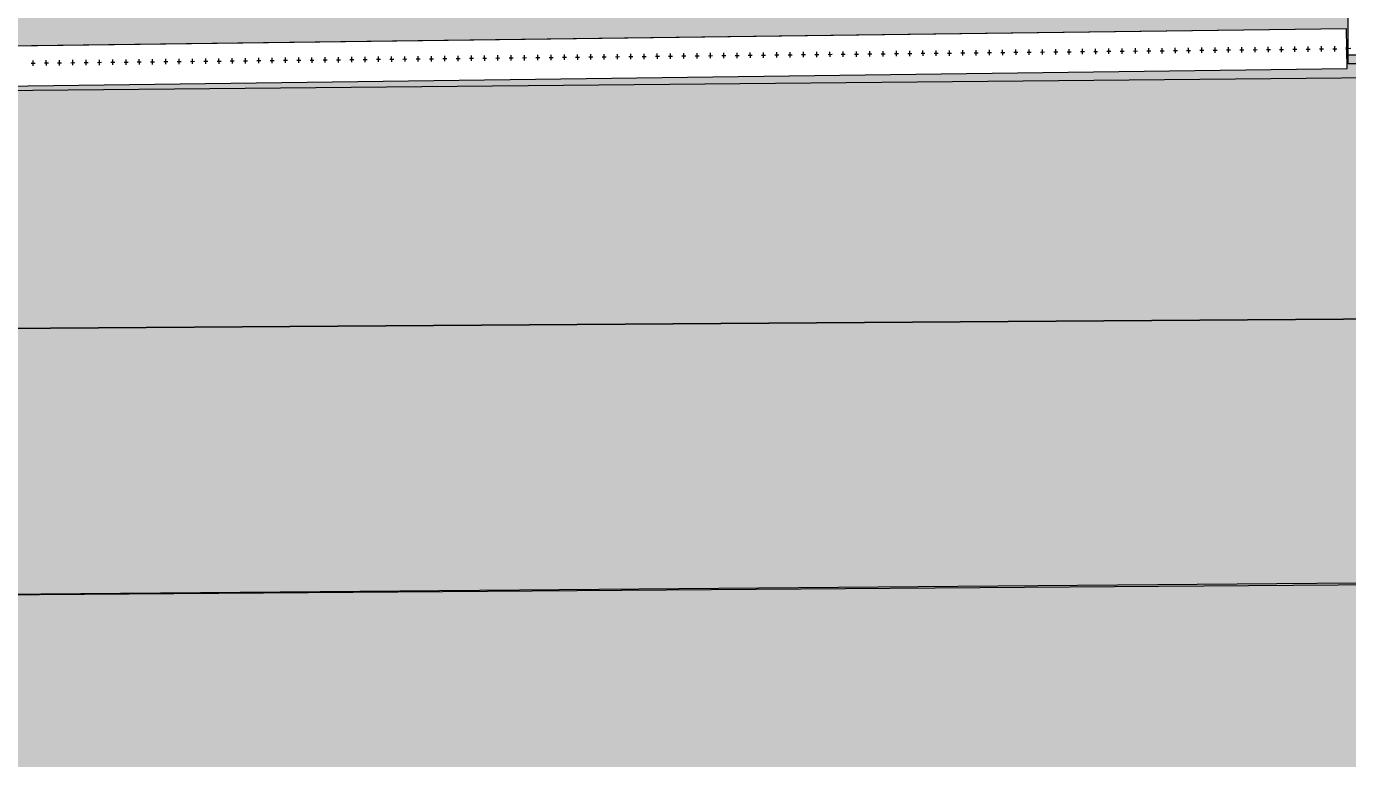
# Model space of a CAD drawing. Header units: millimetres. Extents: x -284281 to 1648660, y -821378 to -151356.
# Drawn here: x 180623 to 190567, y -276793 to -271281 of the extents above; entities that cross this region are included whole.
import ezdxf

# ---------------------------------------------------------------- set-up
doc = ezdxf.new("R2010")
doc.units = ezdxf.units.MM
doc.header["$MEASUREMENT"] = 0
doc.set_wipeout_variables(frame=1)
doc.linetypes.add('Points tirets', pattern=[335.138881, 176.388884, -88.194442, 0, -70.555556])
doc.linetypes.add('Wipeout_Contour', pattern=[1000, 0, -1000])
for name, color, linetype in [('Cotations - 1_100', 7, 'Continuous'), ('Divers - Dessin général', 7, 'Continuous'), ('Sols_ Dalles', 7, 'Continuous'), ('TopoAlt', 7, 'Continuous')]:
    doc.layers.add(name, color=color, linetype=linetype)
doc.styles.add('STYLE_GENERE_2', font='arial.ttf')
doc.dimstyles.new('STYLE_GENERE__2', dxfattribs={"dimtxt": 250, "dimasz": 190, "dimexe": 0.18, "dimexo": 0.0625, "dimgap": 0, "dimtad": 1, "dimlfac": 0.001, "dimzin": 0, "dimdsep": 46, "dimtxsty": 'STYLE_GENERE_2', "dimblk": 'ARROWHEAD_6', "dimblk1": 'ARROWHEAD_6', "dimblk2": 'ARROWHEAD_6', "dimcen": 0.09, "dimse1": 1, "dimse2": 1, "dimclrd": 7, "dimclre": 7, "dimclrt": 7, "dimazin": 0, "dimtfac": 1, "dimtdec": 4, "dimtmove": 0, "dimatfit": 3, "dimfxl": 1, "dimtolj": 1, "dimtzin": 0, "dimarcsym": 0})

# ---------------------------------------------------------------- blocks, each defined once
blk = doc.blocks.new('Dalle_27_1', base_point=(175317, -265609.8))
at = {"layer": 'Sols_ Dalles', "linetype": 'Continuous', "lineweight": 0, "true_color": 0x2e271c}
blk.add_hatch(color=250, dxfattribs=at).paths.add_polyline_path([(175317, -265609.8, 0.414214), (173317, -267609.8), (173317, -273599, 0.415791), (175327.8, -275599), (194877.9, -275451.7, 0.414214), (196867.1, -273441), (196856.2, -271418.8, -0.001346), (196856.2, -271408), (196856.2, -267609.8), (196856.2, -267109.8, 0.414214), (195356.2, -265609.8), (190394.7, -265609.8), (190394.7, -270609.8), (190571.1, -270609.8), (190571.1, -267596.8), (195571.1, -267563.7), (195571.1, -271408), (195571.2, -271408, 0.001346), (195571.2, -271425.7), (195571.1, -271425.7), (195582, -273450.5), (175394.7, -273590.2), (175394.7, -271810.1), (175394.7, -270609.8), (175394.7, -265609.8)])
at = {"layer": 'Sols_ Dalles', "color": 250, "linetype": 'Continuous', "lineweight": 5, "true_color": 0x1f1f1f, "flags": 128}
blk.add_lwpolyline([(195582, -273450.5), (175394.7, -273590.2), (175394.7, -271810.1), (175394.7, -270609.8), (175394.7, -265609.8), (175317, -265609.8, 0.414214), (173317, -267609.8), (173317, -273599, 0.415791), (175327.8, -275599), (194877.9, -275451.7, 0.414214)], format="xyb", dxfattribs=at)
blk = doc.blocks.new('Dalle_28_1', base_point=(175394.7, -271810.1))
at = {"linetype": 'Continuous', "lineweight": 0, "true_color": 0x90b349}
blk.add_hatch(color=55, dxfattribs=at).paths.add_polyline_path([(175394.7, -271810.1), (175394.7, -273590.2), (195582, -273450.5), (195571.1, -271436.3), (195571.1, -271498.6), (190571.1, -271498.6), (190571.1, -270609.8), (188115.6, -270609.8), (187894.7, -270609.8), (185394.7, -270609.8), (182894.7, -270609.8), (180394.7, -270609.8), (177894.7, -270609.8), (175394.7, -270609.8)])
at = {"color": 7, "linetype": 'Continuous', "lineweight": 5, "flags": 128}
blk.add_lwpolyline([(175394.7, -271810.1), (175394.7, -273590.2), (195582, -273450.5), (195571.1, -271436.3), (195571.1, -271498.6), (190571.1, -271498.6), (190571.1, -270609.8), (188115.6, -270609.8), (187894.7, -270609.8), (185394.7, -270609.8), (182894.7, -270609.8), (180394.7, -270609.8), (177894.7, -270609.8), (175394.7, -270609.8)], close=True, dxfattribs=at)
blk = doc.blocks.new('Mur_128_1', base_point=(173871.5, -271816.1))
at = {"color": 254, "linetype": 'Wipeout_Contour', "lineweight": 0, "ltscale": 1308401.986214933}
blk.add_wipeout([(173871.5, -271816.1), (190563.1, -271598.6), (190559.2, -271298.7), (173867.5, -271516.1)], dxfattribs=at).dxf.layer = 'TopoAlt'
at = {"layer": 'TopoAlt', "color": 190, "linetype": 'Continuous', "lineweight": 5, "true_color": 0x8002ff, "flags": 128}
for points in [[(190559.2, -271298.7), (173867.5, -271516.1)], [(190563.1, -271598.6), (190559.2, -271298.7)], [(173871.5, -271816.1), (190563.1, -271598.6)]]:
    blk.add_lwpolyline(points, dxfattribs=at)
blk = doc.blocks.new('Garde-corps_2_1')
at = {"color": 7, "linetype": 'Continuous', "lineweight": 5}
for p, q in [((187071.8, -271507), (187071.3, -271467)), ((187171.7, -271505.9), (187171.3, -271465.9)), ((187271.7, -271504.8), (187271.3, -271464.8)), ((187371.7, -271503.7), (187371.2, -271463.7)), ((187471.6, -271502.6), (187471.2, -271462.6)), ((187571.6, -271501.5), (187571.2, -271461.5)), ((187671.6, -271500.4), (187671.2, -271460.4)), ((187771.6, -271499.3), (187771.1, -271459.3)), ((187871.5, -271498.2), (187871.1, -271458.2)), ((187971.5, -271497.1), (187971.1, -271457.1)), ((188071.5, -271496), (188071.1, -271456)), ((188171.5, -271494.9), (188171, -271454.9)), ((188271.4, -271493.8), (188271, -271453.8)), ((188371.4, -271492.7), (188371, -271452.7)), ((188471.4, -271491.6), (188470.9, -271451.6)), ((188571.4, -271490.5), (188570.9, -271450.5)), ((188671.3, -271489.4), (188670.9, -271449.4)), ((188771.3, -271488.3), (188770.9, -271448.3)), ((188856.1, -271467.4), (188886.1, -271467.1)), ((188871.3, -271487.2), (188870.8, -271447.2)), ((188956, -271466.3), (188986, -271466)), ((188971.2, -271486.1), (188970.8, -271446.1)), ((189056, -271465.2), (189086, -271464.9)), ((189071.2, -271485), (189070.8, -271445)), ((189156, -271464.1), (189186, -271463.8)), ((189171.2, -271483.9), (189170.8, -271443.9)), ((189255.9, -271463), (189285.9, -271462.7)), ((189271.2, -271482.8), (189270.7, -271442.8)), ((189355.9, -271461.9), (189385.9, -271461.6)), ((189371.1, -271481.7), (189370.7, -271441.7)), ((189455.9, -271460.8), (189485.9, -271460.5)), ((189471.1, -271480.6), (189470.7, -271440.6)), ((189555.9, -271459.7), (189585.9, -271459.4)), ((189571.1, -271479.5), (189570.6, -271439.5)), ((189655.8, -271458.6), (189685.8, -271458.3)), ((189671.1, -271478.4), (189670.6, -271438.4)), ((189755.8, -271457.5), (189785.8, -271457.2)), ((189771, -271477.3), (189770.6, -271437.3)), ((189855.8, -271456.4), (189885.8, -271456.1)), ((189871, -271476.2), (189870.6, -271436.2)), ((189955.8, -271455.3), (189985.8, -271455)), ((189971, -271475.1), (189970.5, -271435.1)), ((190055.7, -271454.2), (190085.7, -271453.9)), ((190071, -271474), (190070.5, -271434)), ((190155.7, -271453.1), (190185.7, -271452.8)), ((190170.9, -271472.9), (190170.5, -271433)), ((190255.7, -271452), (190285.7, -271451.7)), ((190270.9, -271471.9), (190270.5, -271431.9)), ((190355.7, -271450.9), (190385.7, -271450.6)), ((190370.9, -271470.8), (190370.4, -271430.8)), ((190455.6, -271449.8), (190485.6, -271449.5)), ((190470.8, -271469.7), (190470.4, -271429.7)), ((180658.3, -271557.4), (180688.3, -271557)), ((180673.5, -271577.2), (180673, -271537.2)), ((180758.2, -271556.3), (180788.2, -271555.9)), ((180773.4, -271576.1), (180773, -271536.1)), ((180858.2, -271555.2), (180888.2, -271554.8)), ((180873.4, -271575), (180873, -271535)), ((180958.2, -271554.1), (180988.2, -271553.7)), ((180973.4, -271573.9), (180973, -271533.9)), ((181058.1, -271553), (181088.1, -271552.6)), ((181073.4, -271572.8), (181072.9, -271532.8)), ((181158.1, -271551.9), (181188.1, -271551.5)), ((181173.3, -271571.7), (181172.9, -271531.7)), ((181258.1, -271550.8), (181288.1, -271550.5)), ((181273.3, -271570.6), (181272.9, -271530.6)), ((181358.1, -271549.7), (181388.1, -271549.4)), ((181373.3, -271569.5), (181372.8, -271529.5)), ((181458, -271548.6), (181488, -271548.3)), ((181473.3, -271568.4), (181472.8, -271528.4)), ((181558, -271547.5), (181588, -271547.2)), ((181573.2, -271567.3), (181572.8, -271527.3)), ((181658, -271546.4), (181688, -271546.1)), ((181673.2, -271566.2), (181672.8, -271526.2)), ((181758, -271545.3), (181788, -271545)), ((181773.2, -271565.1), (181772.7, -271525.1)), ((181857.9, -271544.2), (181887.9, -271543.9)), ((181873.2, -271564), (181872.7, -271524)), ((181957.9, -271543.1), (181987.9, -271542.8)), ((181973.1, -271562.9), (181972.7, -271522.9)), ((182057.9, -271542), (182087.9, -271541.7)), ((182073.1, -271561.8), (182072.7, -271521.8)), ((182157.9, -271540.9), (182187.8, -271540.6)), ((182173.1, -271560.7), (182172.6, -271520.7)), ((182257.8, -271539.8), (182287.8, -271539.5)), ((182273, -271559.6), (182272.6, -271519.6)), ((182357.8, -271538.7), (182387.8, -271538.4)), ((182373, -271558.5), (182372.6, -271518.5)), ((182457.8, -271537.6), (182487.8, -271537.3)), ((182473, -271557.4), (182472.6, -271517.4)), ((182557.7, -271536.5), (182587.7, -271536.2)), ((182573, -271556.3), (182572.5, -271516.4)), ((182657.7, -271535.4), (182687.7, -271535.1)), ((182672.9, -271555.3), (182672.5, -271515.3)), ((182757.7, -271534.3), (182787.7, -271534)), ((182772.9, -271554.2), (182772.5, -271514.2)), ((182857.7, -271533.2), (182887.7, -271532.9)), ((182872.9, -271553.1), (182872.4, -271513.1)), ((182957.6, -271532.1), (182987.6, -271531.8)), ((182972.9, -271552), (182972.4, -271512)), ((183057.6, -271531), (183087.6, -271530.7)), ((183072.8, -271550.9), (183072.4, -271510.9)), ((183157.6, -271529.9), (183187.6, -271529.6)), ((183172.8, -271549.8), (183172.4, -271509.8)), ((183257.6, -271528.8), (183287.6, -271528.5)), ((183272.8, -271548.7), (183272.3, -271508.7)), ((183357.5, -271527.7), (183387.5, -271527.4)), ((183372.7, -271547.6), (183372.3, -271507.6)), ((183457.5, -271526.6), (183487.5, -271526.3)), ((183472.7, -271546.5), (183472.3, -271506.5)), ((183557.5, -271525.5), (183587.5, -271525.2)), ((183572.7, -271545.4), (183572.3, -271505.4)), ((183657.4, -271524.4), (183687.4, -271524.1)), ((183672.7, -271544.3), (183672.2, -271504.3)), ((183757.4, -271523.3), (183787.4, -271523)), ((183772.6, -271543.2), (183772.2, -271503.2)), ((183857.4, -271522.2), (183887.4, -271521.9)), ((183872.6, -271542.1), (183872.2, -271502.1)), ((183957.4, -271521.2), (183987.4, -271520.8)), ((183972.6, -271541), (183972.1, -271501)), ((184057.3, -271520.1), (184087.3, -271519.7)), ((184072.6, -271539.9), (184072.1, -271499.9)), ((184157.3, -271519), (184187.3, -271518.6)), ((184172.5, -271538.8), (184172.1, -271498.8)), ((184257.3, -271517.9), (184287.3, -271517.5)), ((184272.5, -271537.7), (184272.1, -271497.7)), ((184357.3, -271516.8), (184387.3, -271516.4)), ((184372.5, -271536.6), (184372, -271496.6)), ((184457.2, -271515.7), (184487.2, -271515.3)), ((184472.5, -271535.5), (184472, -271495.5)), ((184557.2, -271514.6), (184587.2, -271514.2)), ((184572.4, -271534.4), (184572, -271494.4)), ((184657.2, -271513.5), (184687.2, -271513.1)), ((184672.4, -271533.3), (184672, -271493.3)), ((184757.2, -271512.4), (184787.2, -271512)), ((184772.4, -271532.2), (184771.9, -271492.2)), ((184857.1, -271511.3), (184887.1, -271510.9)), ((184872.3, -271531.1), (184871.9, -271491.1)), ((184957.1, -271510.2), (184987.1, -271509.8)), ((184972.3, -271530), (184971.9, -271490)), ((185057.1, -271509.1), (185087.1, -271508.8)), ((185072.3, -271528.9), (185071.9, -271488.9)), ((185157, -271508), (185187, -271507.7)), ((185172.3, -271527.8), (185171.8, -271487.8)), ((185257, -271506.9), (185287, -271506.6)), ((185272.2, -271526.7), (185271.8, -271486.7)), ((185357, -271505.8), (185387, -271505.5)), ((185372.2, -271525.6), (185371.8, -271485.6)), ((185457, -271504.7), (185487, -271504.4)), ((185472.2, -271524.5), (185471.7, -271484.5)), ((185556.9, -271503.6), (185586.9, -271503.3)), ((185572.2, -271523.4), (185571.7, -271483.4)), ((185656.9, -271502.5), (185686.9, -271502.2)), ((185672.1, -271522.3), (185671.7, -271482.3)), ((185756.9, -271501.4), (185786.9, -271501.1)), ((185772.1, -271521.2), (185771.7, -271481.2)), ((185856.9, -271500.3), (185886.9, -271500)), ((185872.1, -271520.1), (185871.6, -271480.1)), ((185956.8, -271499.2), (185986.8, -271498.9)), ((185972.1, -271519), (185971.6, -271479)), ((186056.8, -271498.1), (186086.8, -271497.8)), ((186072, -271517.9), (186071.6, -271477.9)), ((186156.8, -271497), (186186.8, -271496.7)), ((186172, -271516.8), (186171.6, -271476.8)), ((186256.8, -271495.9), (186286.8, -271495.6)), ((186272, -271515.7), (186271.5, -271475.7)), ((186356.7, -271494.8), (186386.7, -271494.5)), ((186371.9, -271514.6), (186371.5, -271474.7)), ((186456.7, -271493.7), (186486.7, -271493.4)), ((186471.9, -271513.6), (186471.5, -271473.6)), ((186556.7, -271492.6), (186586.7, -271492.3)), ((186571.9, -271512.5), (186571.5, -271472.5)), ((186656.6, -271491.5), (186686.6, -271491.2)), ((186671.9, -271511.4), (186671.4, -271471.4)), ((186756.6, -271490.4), (186786.6, -271490.1)), ((186771.8, -271510.3), (186771.4, -271470.3)), ((186856.6, -271489.3), (186886.6, -271489)), ((186871.8, -271509.2), (186871.4, -271469.2)), ((186956.6, -271488.2), (186986.6, -271487.9)), ((186971.8, -271508.1), (186971.3, -271468.1)), ((187056.5, -271487.1), (187086.5, -271486.8)), ((187156.5, -271486), (187186.5, -271485.7)), ((187256.5, -271484.9), (187286.5, -271484.6)), ((187356.5, -271483.8), (187386.5, -271483.5)), ((187456.4, -271482.7), (187486.4, -271482.4)), ((187556.4, -271481.6), (187586.4, -271481.3)), ((187656.4, -271480.5), (187686.4, -271480.2)), ((187756.4, -271479.5), (187786.3, -271479.1)), ((187856.3, -271478.4), (187886.3, -271478)), ((187956.3, -271477.3), (187986.3, -271476.9)), ((188056.3, -271476.2), (188086.3, -271475.8)), ((188156.2, -271475.1), (188186.2, -271474.7)), ((188256.2, -271474), (188286.2, -271473.6)), ((188356.2, -271472.9), (188386.2, -271472.5)), ((188456.2, -271471.8), (188486.2, -271471.4)), ((188556.1, -271470.7), (188586.1, -271470.3)), ((188656.1, -271469.6), (188686.1, -271469.2)), ((188756.1, -271468.5), (188786.1, -271468.1))]:
    blk.add_line(p, q, dxfattribs=at)
at = {"color": 7, "linetype": 'Points tirets', "lineweight": 5}
blk.add_line((190590.6, -271448.3), (190555.6, -271448.7), dxfattribs=at)
at = {"color": 7, "linetype": 'Continuous', "lineweight": 5, "flags": 128}
blk.add_lwpolyline([(190567.8, -271428.9), (190565.3, -271429.8), (190562.9, -271431.3), (190560.8, -271433.3), (190559, -271435.8), (190557.5, -271438.7), (190556.4, -271441.9), (190555.8, -271445.2), (190555.6, -271448.7), (190555.9, -271452.2), (190556.6, -271455.6), (190557.7, -271458.7), (190559.3, -271461.5), (190561.1, -271464), (190563.3, -271466), (190565.7, -271467.4), (190568.2, -271468.3)], dxfattribs=at)
blk = doc.blocks.new('Garde-corps_4_1')
at = {"color": 7, "linetype": 'Continuous', "lineweight": 5}
for p, q in [((187071.8, -271507), (187071.3, -271467)), ((187171.7, -271505.9), (187171.3, -271465.9)), ((187271.7, -271504.8), (187271.3, -271464.8)), ((187371.7, -271503.7), (187371.2, -271463.7)), ((187471.6, -271502.6), (187471.2, -271462.6)), ((187571.6, -271501.5), (187571.2, -271461.5)), ((187671.6, -271500.4), (187671.2, -271460.4)), ((187771.6, -271499.3), (187771.1, -271459.3)), ((187871.5, -271498.2), (187871.1, -271458.2)), ((187971.5, -271497.1), (187971.1, -271457.1)), ((188071.5, -271496), (188071.1, -271456)), ((188171.5, -271494.9), (188171, -271454.9)), ((188271.4, -271493.8), (188271, -271453.8)), ((188371.4, -271492.7), (188371, -271452.7)), ((188471.4, -271491.6), (188470.9, -271451.6)), ((188571.4, -271490.5), (188570.9, -271450.5)), ((188671.3, -271489.4), (188670.9, -271449.4)), ((188771.3, -271488.3), (188770.9, -271448.3)), ((188856.1, -271467.4), (188886.1, -271467.1)), ((188871.3, -271487.2), (188870.8, -271447.2)), ((188956, -271466.3), (188986, -271466)), ((188971.2, -271486.1), (188970.8, -271446.1)), ((189056, -271465.2), (189086, -271464.9)), ((189071.2, -271485), (189070.8, -271445)), ((189156, -271464.1), (189186, -271463.8)), ((189171.2, -271483.9), (189170.8, -271443.9)), ((189255.9, -271463), (189285.9, -271462.7)), ((189271.2, -271482.8), (189270.7, -271442.8)), ((189355.9, -271461.9), (189385.9, -271461.6)), ((189371.1, -271481.7), (189370.7, -271441.7)), ((189455.9, -271460.8), (189485.9, -271460.5)), ((189471.1, -271480.6), (189470.7, -271440.6)), ((189555.9, -271459.7), (189585.9, -271459.4)), ((189571.1, -271479.5), (189570.6, -271439.5)), ((189655.8, -271458.6), (189685.8, -271458.3)), ((189671.1, -271478.4), (189670.6, -271438.4)), ((189755.8, -271457.5), (189785.8, -271457.2)), ((189771, -271477.3), (189770.6, -271437.3)), ((189855.8, -271456.4), (189885.8, -271456.1)), ((189871, -271476.2), (189870.6, -271436.2)), ((189955.8, -271455.3), (189985.8, -271455)), ((189971, -271475.1), (189970.5, -271435.1)), ((190055.7, -271454.2), (190085.7, -271453.9)), ((190071, -271474), (190070.5, -271434)), ((190155.7, -271453.1), (190185.7, -271452.8)), ((190170.9, -271472.9), (190170.5, -271433)), ((190255.7, -271452), (190285.7, -271451.7)), ((190270.9, -271471.9), (190270.5, -271431.9)), ((190355.7, -271450.9), (190385.7, -271450.6)), ((190370.9, -271470.8), (190370.4, -271430.8)), ((190455.6, -271449.8), (190485.6, -271449.5)), ((190470.8, -271469.7), (190470.4, -271429.7)), ((180658.3, -271557.4), (180688.3, -271557)), ((180673.5, -271577.2), (180673, -271537.2)), ((180758.2, -271556.3), (180788.2, -271555.9)), ((180773.4, -271576.1), (180773, -271536.1)), ((180858.2, -271555.2), (180888.2, -271554.8)), ((180873.4, -271575), (180873, -271535)), ((180958.2, -271554.1), (180988.2, -271553.7)), ((180973.4, -271573.9), (180973, -271533.9)), ((181058.1, -271553), (181088.1, -271552.6)), ((181073.4, -271572.8), (181072.9, -271532.8)), ((181158.1, -271551.9), (181188.1, -271551.5)), ((181173.3, -271571.7), (181172.9, -271531.7)), ((181258.1, -271550.8), (181288.1, -271550.5)), ((181273.3, -271570.6), (181272.9, -271530.6)), ((181358.1, -271549.7), (181388.1, -271549.4)), ((181373.3, -271569.5), (181372.8, -271529.5)), ((181458, -271548.6), (181488, -271548.3)), ((181473.3, -271568.4), (181472.8, -271528.4)), ((181558, -271547.5), (181588, -271547.2)), ((181573.2, -271567.3), (181572.8, -271527.3)), ((181658, -271546.4), (181688, -271546.1)), ((181673.2, -271566.2), (181672.8, -271526.2)), ((181758, -271545.3), (181788, -271545)), ((181773.2, -271565.1), (181772.7, -271525.1)), ((181857.9, -271544.2), (181887.9, -271543.9)), ((181873.2, -271564), (181872.7, -271524)), ((181957.9, -271543.1), (181987.9, -271542.8)), ((181973.1, -271562.9), (181972.7, -271522.9)), ((182057.9, -271542), (182087.9, -271541.7)), ((182073.1, -271561.8), (182072.7, -271521.8)), ((182157.9, -271540.9), (182187.8, -271540.6)), ((182173.1, -271560.7), (182172.6, -271520.7)), ((182257.8, -271539.8), (182287.8, -271539.5)), ((182273, -271559.6), (182272.6, -271519.6)), ((182357.8, -271538.7), (182387.8, -271538.4)), ((182373, -271558.5), (182372.6, -271518.5)), ((182457.8, -271537.6), (182487.8, -271537.3)), ((182473, -271557.4), (182472.6, -271517.4)), ((182557.7, -271536.5), (182587.7, -271536.2)), ((182573, -271556.3), (182572.5, -271516.4)), ((182657.7, -271535.4), (182687.7, -271535.1)), ((182672.9, -271555.3), (182672.5, -271515.3)), ((182757.7, -271534.3), (182787.7, -271534)), ((182772.9, -271554.2), (182772.5, -271514.2)), ((182857.7, -271533.2), (182887.7, -271532.9)), ((182872.9, -271553.1), (182872.4, -271513.1)), ((182957.6, -271532.1), (182987.6, -271531.8)), ((182972.9, -271552), (182972.4, -271512)), ((183057.6, -271531), (183087.6, -271530.7)), ((183072.8, -271550.9), (183072.4, -271510.9)), ((183157.6, -271529.9), (183187.6, -271529.6)), ((183172.8, -271549.8), (183172.4, -271509.8)), ((183257.6, -271528.8), (183287.6, -271528.5)), ((183272.8, -271548.7), (183272.3, -271508.7)), ((183357.5, -271527.7), (183387.5, -271527.4)), ((183372.7, -271547.6), (183372.3, -271507.6)), ((183457.5, -271526.6), (183487.5, -271526.3)), ((183472.7, -271546.5), (183472.3, -271506.5)), ((183557.5, -271525.5), (183587.5, -271525.2)), ((183572.7, -271545.4), (183572.3, -271505.4)), ((183657.4, -271524.4), (183687.4, -271524.1)), ((183672.7, -271544.3), (183672.2, -271504.3)), ((183757.4, -271523.3), (183787.4, -271523)), ((183772.6, -271543.2), (183772.2, -271503.2)), ((183857.4, -271522.2), (183887.4, -271521.9)), ((183872.6, -271542.1), (183872.2, -271502.1)), ((183957.4, -271521.2), (183987.4, -271520.8)), ((183972.6, -271541), (183972.1, -271501)), ((184057.3, -271520.1), (184087.3, -271519.7)), ((184072.6, -271539.9), (184072.1, -271499.9)), ((184157.3, -271519), (184187.3, -271518.6)), ((184172.5, -271538.8), (184172.1, -271498.8)), ((184257.3, -271517.9), (184287.3, -271517.5)), ((184272.5, -271537.7), (184272.1, -271497.7)), ((184357.3, -271516.8), (184387.3, -271516.4)), ((184372.5, -271536.6), (184372, -271496.6)), ((184457.2, -271515.7), (184487.2, -271515.3)), ((184472.5, -271535.5), (184472, -271495.5)), ((184557.2, -271514.6), (184587.2, -271514.2)), ((184572.4, -271534.4), (184572, -271494.4)), ((184657.2, -271513.5), (184687.2, -271513.1)), ((184672.4, -271533.3), (184672, -271493.3)), ((184757.2, -271512.4), (184787.2, -271512)), ((184772.4, -271532.2), (184771.9, -271492.2)), ((184857.1, -271511.3), (184887.1, -271510.9)), ((184872.3, -271531.1), (184871.9, -271491.1)), ((184957.1, -271510.2), (184987.1, -271509.8)), ((184972.3, -271530), (184971.9, -271490)), ((185057.1, -271509.1), (185087.1, -271508.8)), ((185072.3, -271528.9), (185071.9, -271488.9)), ((185157, -271508), (185187, -271507.7)), ((185172.3, -271527.8), (185171.8, -271487.8)), ((185257, -271506.9), (185287, -271506.6)), ((185272.2, -271526.7), (185271.8, -271486.7)), ((185357, -271505.8), (185387, -271505.5)), ((185372.2, -271525.6), (185371.8, -271485.6)), ((185457, -271504.7), (185487, -271504.4)), ((185472.2, -271524.5), (185471.7, -271484.5)), ((185556.9, -271503.6), (185586.9, -271503.3)), ((185572.2, -271523.4), (185571.7, -271483.4)), ((185656.9, -271502.5), (185686.9, -271502.2)), ((185672.1, -271522.3), (185671.7, -271482.3)), ((185756.9, -271501.4), (185786.9, -271501.1)), ((185772.1, -271521.2), (185771.7, -271481.2)), ((185856.9, -271500.3), (185886.9, -271500)), ((185872.1, -271520.1), (185871.6, -271480.1)), ((185956.8, -271499.2), (185986.8, -271498.9)), ((185972.1, -271519), (185971.6, -271479)), ((186056.8, -271498.1), (186086.8, -271497.8)), ((186072, -271517.9), (186071.6, -271477.9)), ((186156.8, -271497), (186186.8, -271496.7)), ((186172, -271516.8), (186171.6, -271476.8)), ((186256.8, -271495.9), (186286.8, -271495.6)), ((186272, -271515.7), (186271.5, -271475.7)), ((186356.7, -271494.8), (186386.7, -271494.5)), ((186371.9, -271514.6), (186371.5, -271474.7)), ((186456.7, -271493.7), (186486.7, -271493.4)), ((186471.9, -271513.6), (186471.5, -271473.6)), ((186556.7, -271492.6), (186586.7, -271492.3)), ((186571.9, -271512.5), (186571.5, -271472.5)), ((186656.6, -271491.5), (186686.6, -271491.2)), ((186671.9, -271511.4), (186671.4, -271471.4)), ((186756.6, -271490.4), (186786.6, -271490.1)), ((186771.8, -271510.3), (186771.4, -271470.3)), ((186856.6, -271489.3), (186886.6, -271489)), ((186871.8, -271509.2), (186871.4, -271469.2)), ((186956.6, -271488.2), (186986.6, -271487.9)), ((186971.8, -271508.1), (186971.3, -271468.1)), ((187056.5, -271487.1), (187086.5, -271486.8)), ((187156.5, -271486), (187186.5, -271485.7)), ((187256.5, -271484.9), (187286.5, -271484.6)), ((187356.5, -271483.8), (187386.5, -271483.5)), ((187456.4, -271482.7), (187486.4, -271482.4)), ((187556.4, -271481.6), (187586.4, -271481.3)), ((187656.4, -271480.5), (187686.4, -271480.2)), ((187756.4, -271479.5), (187786.3, -271479.1)), ((187856.3, -271478.4), (187886.3, -271478)), ((187956.3, -271477.3), (187986.3, -271476.9)), ((188056.3, -271476.2), (188086.3, -271475.8)), ((188156.2, -271475.1), (188186.2, -271474.7)), ((188256.2, -271474), (188286.2, -271473.6)), ((188356.2, -271472.9), (188386.2, -271472.5)), ((188456.2, -271471.8), (188486.2, -271471.4)), ((188556.1, -271470.7), (188586.1, -271470.3)), ((188656.1, -271469.6), (188686.1, -271469.2)), ((188756.1, -271468.5), (188786.1, -271468.1))]:
    blk.add_line(p, q, dxfattribs=at)
at = {"color": 7, "linetype": 'Points tirets', "lineweight": 5}
blk.add_line((190590.6, -271448.3), (190555.6, -271448.7), dxfattribs=at)
at = {"color": 7, "linetype": 'Continuous', "lineweight": 5, "flags": 128}
blk.add_lwpolyline([(190567.8, -271428.9), (190565.3, -271429.8), (190562.9, -271431.3), (190560.8, -271433.3), (190559, -271435.8), (190557.5, -271438.7), (190556.4, -271441.9), (190555.8, -271445.2), (190555.6, -271448.7), (190555.9, -271452.2), (190556.6, -271455.6), (190557.7, -271458.7), (190559.3, -271461.5), (190561.1, -271464), (190563.3, -271466), (190565.7, -271467.4), (190568.2, -271468.3)], dxfattribs=at)
blk = doc.blocks.new('*D549')
at = {"layer": 'Cotations - 1_100', "color": 7, "linetype": 'Continuous', "lineweight": 5, "transparency": 16777216}
for p, q in [((170688.6, -259510.6), (170488.6, -259310.6)), ((170588.6, -259410.6), (170588.6, -259260.6)), ((170776.1, -259410.6), (170401.1, -259410.6)), ((170588.6, -271829.4), (170588.6, -259410.6)), ((170488.6, -271729.4), (170688.6, -271929.4)), ((170776.1, -271829.4), (170401.1, -271829.4)), ((170588.6, -271979.4), (170588.6, -271829.4))]:
    blk.add_line(p, q, dxfattribs=at)
at = {"layer": 'Cotations - 1_100', "color": 7, "lineweight": 5, "transparency": 16777216, "insert": (170538.6, -266047.4), "char_height": 250, "attachment_point": 7, "rotation": 90, "style": 'STYLE_GENERE_2'}
blk.add_mtext('\\A1;{\\pql;\\fArial|b0|i0|c0|p38;12,42}', dxfattribs=at)
blk = doc.blocks.new('ARROWHEAD_6')
at = {"color": 0, "linetype": 'Continuous', "lineweight": 0}
for p, q in [((0, 0), (-1, 0)), ((-0.5, -0.5), (0.5, 0.5))]:
    blk.add_line(p, q, dxfattribs=at)

msp = doc.modelspace()

# ---------------------------------------------------------------- hatches: boundary and pattern name
at = {"linetype": 'Continuous', "lineweight": 0, "true_color": 0x6f6f6f}
h = msp.add_hatch(color=8, dxfattribs=at)
h.paths.add_polyline_path([(141848.4421, -295062.57111), (269220.82107, -293826.86817), (269220.82107, -270902.73426), (268763.04853, -270902.73426), (254213.59981, -271040.57524), (254213.59981, -163437.63526), (153156.19977, -163437.63526), (153156.19977, -271040.57524), (153182.9625, -271040.57014), (153183.14559, -272000.51417, -0.4094273642), (149183.68145, -275935.04226), (141848.4421, -275935.04226)])
h.paths.add_polyline_path([(158435.58359, -260639.95299), (155145.58359, -260639.95299), (155145.58359, -248364.9528), (155145.58359, -243089.97435), (155145.58359, -242189.97435), (158435.58359, -242189.97435)], flags=0)
h.paths.add_polyline_path([(161503.43335, -171995.57011), (161503.43335, -193810.57122), (161503.43335, -230015.57011), (161503.43335, -260810.57129), (196775.04197, -260810.57129), (196775.04197, -222495.57011), (186955.54197, -222495.57011), (186955.54197, -218295.57011), (196754.55038, -218295.57011), (196754.55038, -208495.57004), (196754.55038, -204495.57011), (193355.54197, -204495.57011), (193355.54197, -195161.53481), (195576.03357, -195161.53481), (195576.03357, -189810.57129), (217850.06795, -189810.57129), (217850.06795, -262266.88531), (245610.04479, -262266.88531), (245610.04479, -253395.57129), (245626.03357, -253395.57129), (246426.03357, -253395.57129), (247826.03357, -253395.57129), (247826.03357, -248005.57129), (247826.03357, -246605.57129), (245626.03357, -246605.57129), (245610.04479, -246605.57129), (245610.04479, -171995.57011), (212806.27958, -171995.57011)], flags=0)
h.paths.add_polyline_path([(162737.04244, -269433.91257, -0.0903186603), (162858.77258, -268727.62319, -0.2014487277), (163912.63869, -267592.73981, -0.1042114453), (164718.00561, -267415.05524), (165317.97869, -267409.37112, -0.1040446075), (166125.35422, -267571.24421, -0.2382554567), (167284.25653, -268953.31764, -0.0551886218), (167336.83602, -269390.33428), (167338.93075, -269611.43843), (167351.04633, -270890.26697), (167092.5827, -271892.76052, -0.2679491924), (165370.08316, -272909.1243), (164770.11009, -272914.80843, -0.1937174639), (163379.25202, -272370.18517, -0.0705687558), (163028.66346, -271931.26196, -0.1316524976), (162751.25276, -270933.84526)], flags=0)
h.paths.add_polyline_path([(175327.75206, -275599.00212, -0.4157910988), (173316.98603, -273599.0311), (173316.98603, -273452.05237), (173330.48786, -267377.82411, -0.3805567013), (175316.98603, -265609.82626), (175394.71409, -265609.82626), (175394.71409, -270609.82626), (190394.71409, -270609.82626), (190394.71409, -265609.82626), (195356.19118, -265609.82626, -0.4142135624), (196856.19118, -267109.82626), (196856.19118, -273660.69924, -0.3455016121), (195137.28541, -275433.43196)], flags=0)
h.paths.add_polyline_path([(205510.09252, -271504.08297, -0.1344739343), (205230.94767, -270484.93746), (205230.94767, -268984.93746, -0.4142135624), (207230.94767, -266984.93746), (207830.94767, -266984.93746, -0.4142135624), (209830.94767, -268984.93746), (209830.94767, -270484.93746, -0.1288203455), (209574.03043, -271465.58136, -0.2709362909), (207830.94767, -272484.93746), (207230.94767, -272484.93746, -0.2649799965)], flags=0)
h.paths.add_polyline_path([(217862.68721, -273329.32486), (217869.94938, -267730.33623, -0.0985615086), (218100.71805, -266943.72092), (218117.68082, -266951.54513, -0.2588490016), (219955.479, -265605.82722), (219953.14148, -265587.29374), (220637.56856, -265587.29374), (220637.56856, -265687.29374), (220637.56856, -270687.29374), (250537.56856, -270687.29374), (250537.56856, -265687.29374), (252208.00356, -265687.29374), (254186.29382, -265687.29374), (254186.29382, -267687.29374), (254186.29382, -271062.25464, 0.001345761), (254186.3228, -271073.02067), (254197.20856, -273095.23292, -0.4142135624), (252208.00356, -275105.96997), (243484.53401, -275105.96997, -0.0051889555), (243431.43827, -275116.10287), (235447.992, -275196.19066), (220071.01237, -275253.23979, -0.3865533313), (217873.0891, -273475.38502, -0.0251892193)], flags=0)
at = {"linetype": 'Continuous', "lineweight": 0, "true_color": 0x90b349}
msp.add_hatch(color=55, dxfattribs=at).paths.add_polyline_path([(175394.71409, -271810.11543), (175394.71409, -273590.23861), (195581.99061, -273450.48842), (195571.1483, -271436.34552), (195571.1483, -271563.70769), (190571.1483, -271563.70769), (190571.1483, -270609.82626), (188115.56926, -270609.82626), (187894.71409, -270609.82626), (185394.71409, -270609.82626), (182894.71409, -270609.82626), (180394.71409, -270609.82626), (177894.71409, -270609.82626), (175394.71409, -270609.82626)])

# ---------------------------------------------------------------- linework, layer by layer
at = {"color": 9, "linetype": 'Continuous', "lineweight": 5}
msp.add_lwpolyline([(173316.98603, -273452.05237), (173316.98603, -273599.0311, 0.4157910988), (175327.75206, -275599.00212), (195137.28541, -275433.43196, 0.3455016121), (196856.19118, -273660.69924), (196856.19118, -267109.82626, 0.4142135624), (195356.19118, -265609.82626), (190394.71409, -265609.82626), (190394.71409, -270609.82626), (175394.71409, -270609.82626), (175394.71409, -265609.82626), (175316.98603, -265609.82626, 0.3805567013), (173330.48786, -267377.82411)], format="xyb", close=True, dxfattribs=at)
at = {"color": 7, "linetype": 'Continuous', "lineweight": 5}
msp.add_lwpolyline([(175394.71409, -271810.11543), (175394.71409, -273590.23861), (195581.99061, -273450.48842), (195571.1483, -271436.34552), (195571.1483, -271563.70769), (190571.1483, -271563.70769), (190571.1483, -270609.82626), (188115.56926, -270609.82626), (187894.71409, -270609.82626), (185394.71409, -270609.82626), (182894.71409, -270609.82626), (180394.71409, -270609.82626), (177894.71409, -270609.82626), (175394.71409, -270609.82626)], close=True, dxfattribs=at)

# ---------------------------------------------------------------- block references
msp.add_blockref('Dalle_28_1', (175394.71409, -271810.11543), dxfattribs=at)
at = {"layer": 'Sols_ Dalles', "color": 250, "linetype": 'Continuous', "lineweight": 5, "true_color": 0x1f1f1f}
msp.add_blockref('Dalle_27_1', (175316.98603, -265609.82626), dxfattribs=at)

# ---------------------------------------------------------------- next in the draw order: block references
at = {"layer": 'TopoAlt', "color": 211, "lineweight": 5, "true_color": 0xfe55ff}
msp.add_blockref('Mur_128_1', (173871.45753, -271816.12119), dxfattribs=at)

# ---------------------------------------------------------------- next in the draw order: wipeouts: each hides what was drawn before it
at = {"color": 254, "linetype": 'Wipeout_Contour', "lineweight": 0, "ltscale": 1308889.27903806}
msp.add_wipeout([(174332.38443, -271810.11543), (190563.12164, -271598.63299), (190559.21305, -271298.65845), (174328.47584, -271510.14089)], dxfattribs=at).dxf.layer = 'TopoAlt'

# ---------------------------------------------------------------- next in the draw order: hatches: boundary and pattern name
at = {"layer": 'Sols_ Dalles', "linetype": 'Continuous', "lineweight": 0, "true_color": 0x2e271c}
msp.add_hatch(color=250, dxfattribs=at).paths.add_polyline_path([(173316.98603, -273599.0311, 0.4157910988), (175327.75206, -275599.00212), (194877.90091, -275451.7323, 0.4142135624), (196867.10591, -273440.99525), (196856.22015, -271418.783), (196856.22015, -271563.70769), (195571.8339, -271563.70769), (195581.99061, -273450.48842), (175394.71409, -273590.2317), (175394.71409, -271810.11543), (175394.71409, -271796.27354), (174332.38443, -271810.11543), (174328.47584, -271510.14089), (175394.71409, -271496.24807), (175394.71409, -270609.82626), (175394.71409, -265609.82626), (175316.98603, -265609.82626, 0.4142135624), (173316.98603, -267609.82626)])

# ---------------------------------------------------------------- next in the draw order: linework, layer by layer
at = {"layer": 'Divers - Dessin général', "color": 14, "linetype": 'Continuous', "lineweight": 5, "true_color": 0x990000}
msp.add_lwpolyline([(254205.67628, -163437.63526), (254186.29382, -271067.6377), (152856.38803, -272027.63374), (152839.018, -197317.63509), (152835.67579, -163437.63526)], close=True, dxfattribs=at)
at = {"layer": 'Sols_ Dalles', "color": 7, "linetype": 'Continuous', "lineweight": 5, "flags": 128}
msp.add_lwpolyline([(173316.98603, -273599.0311, 0.4157910988), (175327.75206, -275599.00212), (194877.90091, -275451.7323, 0.4142135624), (196867.10591, -273440.99525), (196856.22015, -271418.783), (196856.22015, -271563.70769), (195571.8339, -271563.70769), (195581.99061, -273450.48842), (175394.71409, -273590.2317), (175394.71409, -271810.11543), (175394.71409, -271796.27354), (174332.38443, -271810.11543), (174328.47584, -271510.14089), (175394.71409, -271496.24807), (175394.71409, -270609.82626), (175394.71409, -265609.82626), (175316.98603, -265609.82626, 0.4142135624), (173316.98603, -267609.82626)], format="xyb", close=True, dxfattribs=at)
at = {"layer": 'TopoAlt', "color": 190, "linetype": 'Continuous', "lineweight": 5, "true_color": 0x8002ff}
for points in [[(190559.21305, -271298.65845), (174328.47584, -271510.14089)], [(190563.12164, -271598.63299), (190559.21305, -271298.65845)], [(174332.38443, -271810.11543), (190563.12164, -271598.63299)]]:
    msp.add_lwpolyline(points, dxfattribs=at)

# ---------------------------------------------------------------- next in the draw order: block references
at = {"color": 7, "linetype": 'Continuous', "lineweight": 5}
for name in ['Garde-corps_2_1', 'Garde-corps_4_1']:
    msp.add_blockref(name, (0, 0), dxfattribs=at)

# ---------------------------------------------------------------- next in the draw order: dimensions: what is measured, and where the dimension line sits
at = {"layer": 'Cotations - 1_100', "color": 7, "linetype": 'Continuous', "lineweight": 5}
dim = msp.add_linear_dim(base=(170588.57942, -259410.57129), p1=(173777.12551, -271829.4314), p2=(195375.04197, -259410.57129), angle=90, dimstyle='STYLE_GENERE__2', dxfattribs=at)
dim.commit()
dim.dimension.update_dxf_attribs({"geometry": '*D549', "text_midpoint": (170413.57942, -265627.42888), "dimtype": 160, "text_rotation": 90})

doc.saveas('drawing.dxf')
